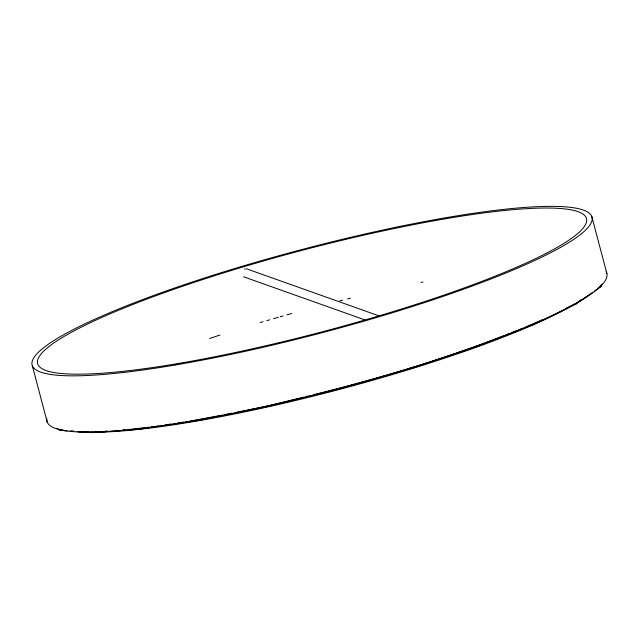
<?xml version="1.0" encoding="UTF-8"?>
<svg xmlns="http://www.w3.org/2000/svg" width="639" height="639" viewBox="0 0 639 639"><rect width="100%" height="100%" fill="white"/><g stroke="black" fill="none" stroke-linecap="round" stroke-linejoin="round"><path stroke-width="0.96" d="M601.515 284.395L600.692 286.176L598.144 287.957M594.182 291.304L600.732 286.743L602.05 284.02M565.196 308.653L575.963 303.429L580.963 299.939M78.757 431.676L91.633 432.635L138.687 429.272L198.529 420.39L267.342 406.548L340.467 388.648L412.674 367.944L478.803 345.947L534.404 324.165L575.931 304.004L592.553 292.446M525.002 327.296L542.223 319.812M503.692 335.651C441.765 359.917 377.753 378.767 313.238 394.782M505.545 334.924L510.178 333.103M512.031 332.384L516.663 330.563M518.517 329.844L523.149 328.023M209.576 338.51L219.896 335.076M260.161 322.543L263.02 321.721M266.846 320.626L269.714 319.804M273.54 318.709L278.316 317.335M280.225 316.792L283.093 315.97M286.919 314.875L291.696 313.501M339.812 300.801L342.712 300.09M347.552 298.908L350.452 298.197M303.557 397.154L267.461 405.997L246.71 410.174M305.498 396.683L308.397 395.972M420.965 282.43L422.922 282.031M222.308 415.086L189.567 421.197M224.265 414.695L232.069 413.121M236.949 412.139L244.761 410.565M129.733 429.408L149.342 427.171M151.307 426.884L153.272 426.588M156.212 426.149L158.176 425.862M165.038 424.839L167.003 424.552M168.968 424.256L170.925 423.969M177.794 422.946L179.759 422.659M181.716 422.363L183.681 422.075M185.645 421.78L187.602 421.492M98.358 431.644L91.313 432.148L84.428 431.621M105.227 431.157L107.184 431.013M122.872 429.895L124.829 429.751M63.141 429.983C53.237 429.272 66.815 431.261 67.143 430.782M70.05 431.005L73.916 431.301M244.465 268.971L245.288 269.219M246.414 268.763L378.871 315.842M243.547 276.775L364.733 319.851M56.967 428.226L60.21 430.223M591.874 216.781L606.89 273.604M600.716 286.128L600.844 286.623M600.596 286.24L600.732 286.743M576.058 303.365L576.186 303.86M575.803 303.509L575.931 304.004M534.276 323.669L534.404 324.165M478.675 345.443L478.803 345.947M478.212 345.611L478.339 346.114M412.546 367.449L412.674 367.944M412.019 367.609L412.147 368.104M340.339 388.153L340.467 388.648M267.749 405.925L267.877 406.428M267.206 406.045L267.342 406.548M198.889 419.799L199.017 420.302M198.394 419.887L198.529 420.39M138.551 428.777L138.687 429.272M91.497 432.14L91.633 432.635M91.201 432.14L91.329 432.643M60.242 429.759L60.37 430.263M32.246 365.42L47.262 422.243M606.131 271.759A289.531 42.797 -14.8 0 1 601.97 284.858L599.997 286.847A289.531 42.797 -14.8 0 1 577.408 302.606L572.983 305.083A289.531 42.797 -14.8 0 1 483.771 343.606L475.759 346.498A289.531 42.797 -14.8 0 1 415.334 366.586L406.204 369.398A289.531 42.797 -14.8 0 1 273.708 404.591L264.346 406.692A289.531 42.797 -14.8 0 1 201.477 419.352L193.002 420.837A289.531 42.797 -14.8 0 1 94.82 432.084L89.604 432.164A289.531 42.797 -14.8 0 1 61.12 429.975L58.253 429.272A289.531 42.797 -14.8 0 1 46.863 418.793M588.287 295.426A283.836 41.95 -14.8 0 1 576.043 303.453M575.236 303.932A283.836 41.95 -14.8 0 1 344.269 388.129A283.836 41.95 -14.8 0 1 95.954 432.26M87.375 432.204A283.836 41.95 -14.8 0 1 77.159 431.637M73.405 431.229A283.836 41.95 -14.8 0 1 71.64 430.99M56.871 428.561A2.428 0.551 73.2 0 1 56.567 428.537M175.326 364.989A289.531 42.797 -14.8 0 0 592.169 218.211A289.531 42.797 -14.8 0 0 168.68 290.098A289.531 42.797 -14.8 0 0 175.326 364.989M177.187 363.671A283.836 41.95 -14.8 0 0 586.674 219.792A283.836 41.95 -14.8 0 0 172.322 289.834A283.836 41.95 -14.8 0 0 177.187 363.671"/></g></svg>
